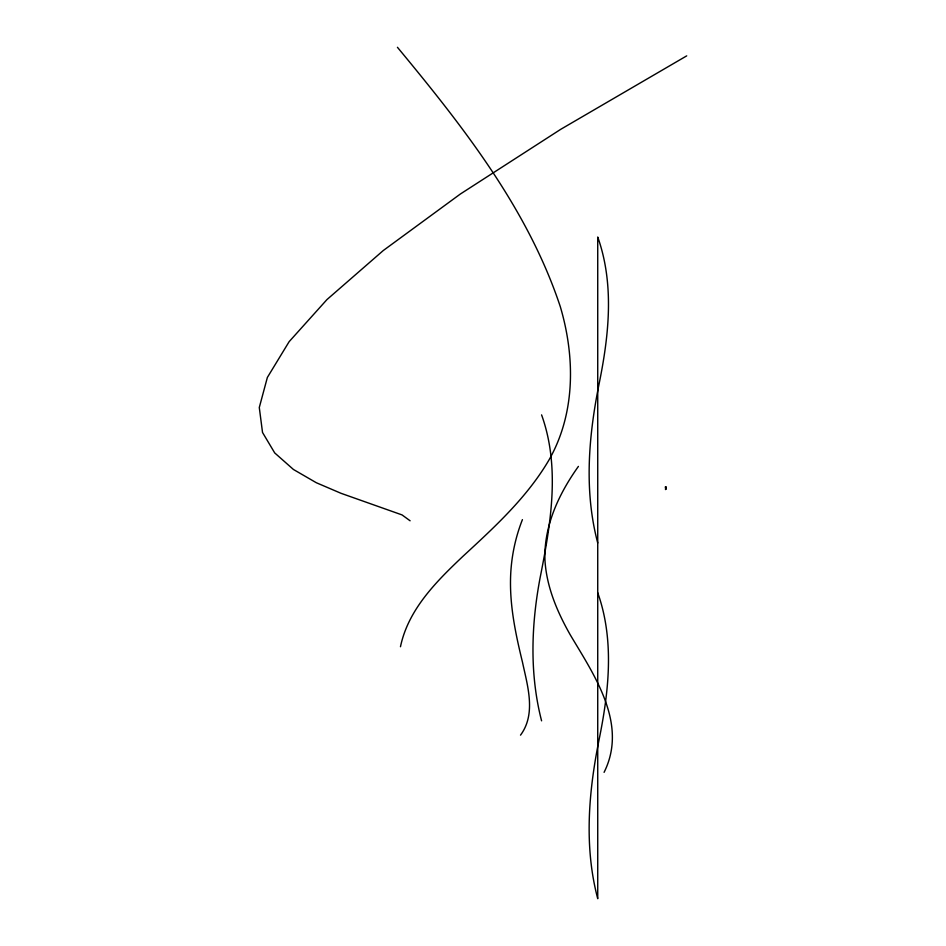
<?xml version="1.0" encoding="UTF-8"?>
<svg xmlns="http://www.w3.org/2000/svg" width="946" height="946" viewBox="0 0 946 946"><rect width="100%" height="100%" fill="white"/><g stroke="black" fill="none" stroke-linecap="round" stroke-linejoin="round"><path stroke-width="1.42" d="M665.476 489.567L665.629 488.325M665.7 489.129L665.771 488.455M400.465 646.733C408.282 609.366 436.283 581.554 462.996 556.26C494.746 526.946 527.206 497.289 549.212 459.59C575.582 413 575.156 356.879 560.292 306.634C527.691 208.475 462.535 125.972 397.438 47.3M604.08 772.35C628.25 723.879 594.242 675.29 570.142 634.648C557.194 611.79 546.622 586.969 544.967 560.446C543.631 526.047 558.861 493.824 578.408 466.402M520.513 735.148C536.394 713.757 527.478 685.732 522.476 662.176C515.31 632.827 509.007 602.803 510.793 572.425A171.959 171.959 0 0 1 522.417 519.638M686.713 55.861L560.765 129.295L460.406 193.989L383.272 250.536L326.973 299.563L289.133 341.672L267.363 377.454L259.287 407.513L262.527 432.476L274.707 452.921L293.437 469.476L316.331 482.732L341.021 493.304L402.05 514.92L410.103 520.785M597.73 592.752C614.415 639.721 609.011 690.438 599.362 738.27C588.66 790.962 583.788 846.079 597.73 898.7L597.73 237.02C614.415 284.001 609.011 334.718 599.362 382.539C588.66 435.243 583.788 490.347 597.73 542.98M541.585 414.88C560.611 467.797 550.596 524.675 540.036 578.16C531.191 625.211 529.524 674.179 541.585 720.84M665.972 488.219L666.102 488.834M665.878 486.752L665.878 487.888M665.878 488.136L665.878 488.905M665.771 486.752L665.771 487.888M665.381 486.752L665.381 487.888"/></g></svg>
